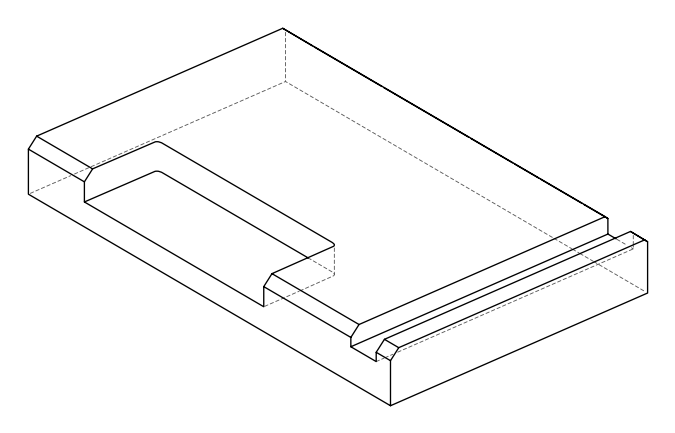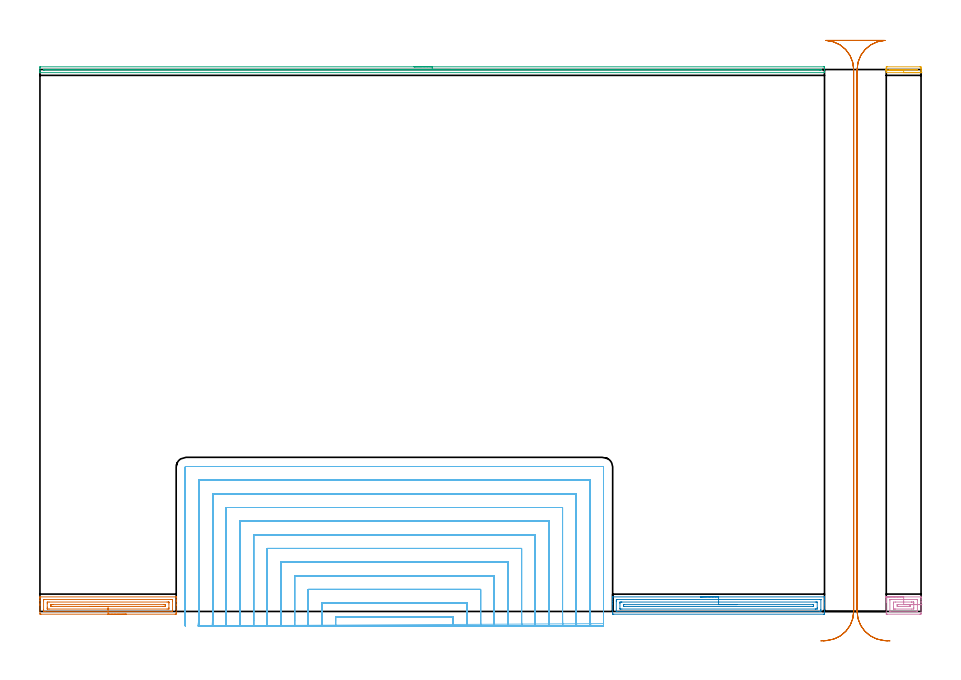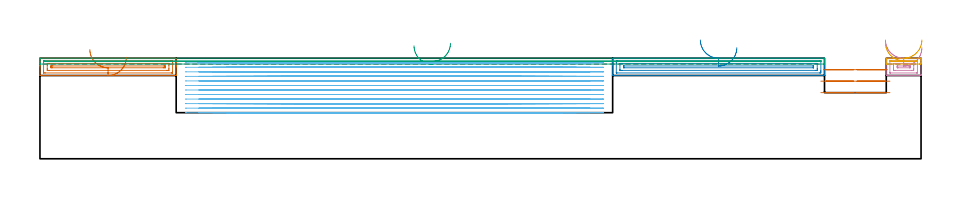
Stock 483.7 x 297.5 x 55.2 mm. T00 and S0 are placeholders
(PLAN: 7 operations, 2 tool changes, 167.8 min)
(1 AREA_MILL | FG_CHAMFER_SURFACE | UGT0205_001 | 2.59 min | 3632 mm3)
(2 AREA_MILL_1 | FG_CHAMFER_SURFACE_1 | UGT0205_001 | 3.92 min | 5759 mm3)
(3 AREA_MILL_2 | FG_CHAMFER_SURFACE_2 | UGT0205_001 | 7.03 min | 2219 mm3)
(4 AREA_MILL_3 | FG_CHAMFER_SURFACE_3 | UGT0205_001 | 0.81 min | 1119 mm3)
(5 AREA_MILL_4 | FG_CHAMFER_SURFACE_4 | UGT0205_001 | 0.45 min | 110 mm3)
(6 MILL_SLOT | SLOT_PARTIAL_RECTANGULAR | NXT0201_013 | Follow Part, ap 2.5, ae 75% | 148.63 min | 605219 mm3)
(7 MILL_RECTANGULAR_SLOT | SLOT_RECTANGULAR | UGT0201_004 | Follow Part, ap 8, ae 75% | 4.42 min | 190143 mm3)
(TOOL UGT0205_001 | Chamfer Mill 20 x 3 x 45 deg. | D20 FL50 Z2)
(TOOL NXT0201_013 | ENDMILL 10mm | D10 FL30 Z4)
(TOOL UGT0201_004 | End Mill 32 mm | D32 FL53 Z6)
(OP 1 AREA_MILL)
G17 G21 G94 G90
T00 M6
G54
G17 G0 G90 X47.4 Y-1.5 S1061 M3
G43 Z65.2 H0
Z55.7
G94 G1 X47.362 Z54.828 F250.
X47.248 Z53.964
X47.059 Z53.112
X46.797 Z52.28
X46.463 Z51.474
X46.06 Z50.7
X45.591 Z49.964
X45.06 Z49.272
X44.471 Z48.629
X43.828 Z48.04
X43.136 Z47.509
X42.4 Z47.04
X41.626 Z46.637
X40.82 Z46.303
X39.988 Z46.041
X39.136 Z45.852
X38.272 Z45.738
X37.4 Z45.7
X0.544
X0.172 Y-1.496 Z45.702
X0.01 Y-1.491 Z45.705
X0. Y-1.129 Z46.068
Y3.25 Z50.444
Y3.928 Z51.126
Y4.126 Z51.323
Y5.877 Z53.073
Y6.273 Z53.471
Y7.233 Z54.432
Y7.629 Z54.827
Y7.833 Z55.031
X0.002 Y7.918 Z55.111
X0.01 Y7.997 Z55.189
X0.1 Y8. Z55.2
X74.7
X74.79 Y7.997 Z55.189
X74.798 Y7.918 Z55.111
X74.8 Y7.832 Z55.03
Y6.273 Z53.472
Y5.877 Z53.073
Y5.679 Z52.876
Y3.928 Z51.126
Y3.253 Z50.447
Y-0.79 Z46.407
X74.796 Y-1.129 Z46.068
X74.79 Y-1.491 Z45.705
X74.628 Y-1.496 Z45.702
X74.256 Y-1.5 Z45.7
X37.4
Y-0.086 Z47.114
X3.039
X2.32 Y-0.084 Z47.116
X2.148 Y-0.082 Z47.118
X2.022 Y-0.079 Z47.121
X2.01 Y-0.039 Z47.161
X2.004 Y0.059 Z47.259
X2.001 Y0.623 Z47.823
X2. Y0.939 Z48.139
X2.001 Y5.877 Z53.077
X2.002 Y6.191 Z53.391
X2.01 Y6.509 Z53.709
X2.016 Y6.579 Z53.779
X2.052 Y6.581 Z53.781
X2.141 Y6.584 Z53.784
X2.32 Y6.585 Z53.785
X2.49 Y6.586 Z53.786
X71.761
X72.479 Y6.584 Z53.784
X72.652 Y6.582 Z53.782
X72.778 Y6.579 Z53.779
X72.79 Y6.539 Z53.739
X72.796 Y6.441 Z53.641
X72.799 Y5.877 Z53.077
X72.8 Y5.561 Z52.761
X72.799 Y0.623 Z47.823
X72.798 Y0.309 Z47.509
X72.79 Y-0.009 Z47.191
X72.784 Y-0.079 Z47.121
X72.748 Y-0.081 Z47.119
X72.659 Y-0.084 Z47.116
X72.479 Y-0.085 Z47.115
X72.31 Y-0.086 Z47.114
X37.4
Y1.328 Z48.528
X4.985 Y1.329 Z48.529
X4.267 Y1.33 Z48.53
X4.097 Y1.333 Z48.533
X4.042 Y1.335 Z48.535
X4.01 Y1.344 Z48.544
X4.006 Y1.403 Z48.603
X4.002 Y1.499 Z48.699
X4. Y1.594 Z48.794
Y2.374 Z49.574
Y4.221 Z51.421
X4.004 Y5.001 Z52.201
X4.007 Y5.09 Z52.29
X4.019 Y5.164 Z52.364
X4.985 Y5.171 Z52.371
X69.815
X70.533 Y5.17 Z52.37
X70.703 Y5.167 Z52.367
X70.758 Y5.165 Z52.365
X70.79 Y5.156 Z52.356
X70.794 Y5.097 Z52.297
X70.798 Y5.001 Z52.201
X70.8 Y4.906 Z52.106
Y4.126 Z51.326
Y2.279 Z49.479
X70.796 Y1.499 Z48.699
X70.793 Y1.41 Z48.61
X70.78 Y1.336 Z48.536
X69.815 Y1.329 Z48.529
X37.4 Y1.328 Z48.528
Y2.743 Z49.943
X6.761
X6.386 Y2.744 Z49.944
X6.085 Y2.748 Z49.948
X6.023 Y2.749 Z49.949
X6.01 Y2.861 Z50.061
X6.001 Y3.123 Z50.323
Y3.25 Z50.45
X6.006 Y3.625 Z50.825
X6.01 Y3.718 Z50.918
X6.021 Y3.751 Z50.951
X6.075 Y3.753 Z50.953
X6.248 Y3.756 Z50.956
X6.761 Y3.757 Z50.957
X7.135
X68.039
X68.414 Y3.756 Z50.956
X68.715 Y3.752 Z50.952
X68.777 Y3.751 Z50.951
X68.79 Y3.639 Z50.839
X68.799 Y3.377 Z50.577
Y3.25 Z50.45
X68.794 Y2.875 Z50.075
X68.79 Y2.782 Z49.982
X68.779 Y2.749 Z49.949
X68.724 Y2.747 Z49.947
X68.552 Y2.744 Z49.944
X68.039 Y2.743 Z49.943
X67.665
X37.4
X36.528 Z49.981
X35.663 Z50.095
X34.812 Z50.283
X33.98 Z50.546
X33.174 Z50.88
X32.4 Z51.282
X31.664 Z51.751
X30.972 Z52.282
X30.329 Z52.872
X29.74 Z53.515
X29.208 Z54.207
X28.74 Z54.943
X28.337 Z55.716
X28.003 Z56.522
X27.741 Z57.354
X27.552 Z58.206
X27.438 Z59.071
X27.4 Z59.943
G0 Z65.2
M5
M2
(OP 2 AREA_MILL_1)
G17 G21 G94 G90
T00 M6
G54
G17 G0 G90 X362.55 Y8. S1061 M3
G43 Z65.2 H0
G94 G1 X362.588 Z64.328 F250.
X362.702 Z63.463
X362.891 Z62.612
X363.153 Z61.78
X363.487 Z60.974
X363.89 Z60.2
X364.359 Z59.464
X364.89 Z58.772
X365.479 Z58.129
X366.122 Z57.54
X366.814 Z57.008
X367.55 Z56.54
X368.324 Z56.137
X369.13 Z55.803
X369.962 Z55.541
X370.814 Z55.352
X371.678 Z55.238
X372.55 Z55.2
X430.544
X430.69 Y7.998 Z55.188
X430.697 Y7.873 Z55.065
X430.7 Y7.74 Z54.939
Y7.366 Z54.565
Y6.753 Z53.948
Y4.695 Z51.892
Y4.126 Z51.32
Y3.535 Z50.73
Y-1.129 Z46.069
X430.696 Y-1.417 Z45.78
X430.69 Y-1.492 Z45.705
X430.613 Y-1.499 Z45.699
X430.098 Y-1.5 Z45.7
X315.002
X314.628 Y-1.496 Z45.702
X314.41 Y-1.492 Z45.705
X314.4 Y-1.129 Z46.069
Y4.126 Z51.32
Y5.571 Z52.768
Y6.753 Z53.948
Y7.741 Z54.94
X314.403 Y7.873 Z55.065
X314.41 Y7.998 Z55.188
X314.556 Y8. Z55.2
X372.55
Y6.586 Z53.786
X428.313 Y6.585 Z53.785
X428.485
X428.656 Y6.58 Z53.78
X428.69 Y6.578 Z53.778
X428.695 Y6.555 Z53.755
X428.698 Y6.528 Z53.728
X428.7 Y6.374 Z53.574
Y1.119 Z48.319
X428.697 Y0.623 Z47.823
X428.691 Y0.253 Z47.453
X428.665 Y-0.079 Z47.121
X428.313 Y-0.084 Z47.116
X428.142 Y-0.085 Z47.115
X316.787 Y-0.086 Z47.114
X316.615 Y-0.085 Z47.115
X316.444 Y-0.08 Z47.12
X316.41 Y-0.078 Z47.122
X316.405 Y-0.055 Z47.145
X316.402 Y-0.028 Z47.172
X316.4 Y0.126 Z47.326
Y5.381 Z52.581
X316.403 Y5.877 Z53.077
X316.409 Y6.247 Z53.447
X316.435 Y6.579 Z53.779
X316.787 Y6.584 Z53.784
X316.958 Y6.585 Z53.785
X372.55 Y6.586 Z53.786
Y5.172 Z52.372
X425.637 Y5.171 Z52.371
X426.357 Y5.17 Z52.37
X426.529 Y5.168 Z52.368
X426.69 Y5.162 Z52.362
X426.696 Y5.001 Z52.201
X426.699 Y4.834 Z52.034
X426.7 Y2.207 Z49.407
X426.695 Y1.499 Z48.699
X426.693 Y1.338 Z48.538
X426.529 Y1.335 Z48.535
X425.81 Y1.329 Z48.529
X425.637
X319.463 Y1.328 Z48.528
X318.743 Y1.329 Z48.529
X318.571 Y1.332 Z48.532
X318.41 Y1.338 Z48.538
X318.404 Y1.499 Z48.699
X318.401 Y1.666 Z48.866
X318.4 Y4.293 Z51.493
X318.405 Y5.001 Z52.201
X318.407 Y5.162 Z52.362
X318.571 Y5.165 Z52.365
X319.29 Y5.171 Z52.371
X319.463
X372.55 Y5.172 Z52.372
Y3.757 Z50.957
X424.228
X424.572 Y3.754 Z50.954
X424.634 Y3.752 Z50.952
X424.69 Y3.748 Z50.948
X424.7 Y3.25 Z50.45
X424.699 Y2.834 Z50.034
X424.698 Y2.782 Z49.982
X424.694 Y2.757 Z49.957
X424.691 Y2.75 Z49.95
X424.678 Y2.748 Z49.948
X424.542 Y2.744 Z49.944
X424.369 Y2.743 Z49.943
X320.872
X320.528 Y2.746 Z49.946
X320.466 Y2.748 Z49.948
X320.41 Y2.752 Z49.952
X320.4 Y3.25 Z50.45
X320.401 Y3.666 Z50.866
X320.402 Y3.718 Z50.918
X320.406 Y3.743 Z50.943
X320.409 Y3.75 Z50.95
X320.422 Y3.752 Z50.952
X320.558 Y3.756 Z50.956
X320.731 Y3.757 Z50.957
X372.55
X373.422 Z50.995
X374.287 Z51.109
X375.138 Z51.298
X375.97 Z51.56
X376.776 Z51.894
X377.55 Z52.297
X378.286 Z52.766
X378.978 Z53.297
X379.621 Z53.886
X380.21 Z54.529
X380.742 Z55.222
X381.21 Z55.957
X381.613 Z56.731
X381.947 Z57.537
X382.209 Z58.369
X382.398 Z59.221
X382.512 Z60.086
X382.55 Z60.957
G0 Z65.2
M5
M2
(OP 3 AREA_MILL_2)
G17 G21 G94 G90
T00 M6
G54
G17 G0 G90 X205.35 Y299. S1061 M3
G43 Z65.2 H0
Z62.
G94 G1 X205.388 Z61.128 F250.
X205.502 Z60.264
X205.691 Z59.412
X205.953 Z58.58
X206.287 Z57.774
X206.69 Z57.
X207.158 Z56.264
X207.69 Z55.572
X208.279 Z54.929
X208.922 Z54.34
X209.614 Z53.809
X210.35 Z53.34
X211.124 Z52.937
X211.93 Z52.603
X212.762 Z52.341
X213.614 Z52.152
X214.478 Z52.038
X215.35 Z52.
X430.089
X430.385 Y298.999 Z52.001
X430.683 Y298.993 Z52.004
X430.696 Y298.992 Z52.006
X430.7 Y298.705 Z52.291
Y296.965 Z54.03
Y296.018 Z54.982
X430.697 Y295.907 Z55.085
X430.69 Y295.803 Z55.188
X430.535 Y295.8 Z55.2
X0.165
X0.01 Y295.803 Z55.188
X0.003 Y295.907 Z55.085
X0. Y296.018 Z54.981
Y296.322 Z54.678
Y296.965 Z54.03
Y298.157 Z52.84
X0.002 Y298.705 Z52.291
X0.004 Y298.992 Z52.006
X0.017 Y298.993 Z52.004
X0.316 Y299. Z52.
X215.35
Y297.586 Z53.414
X428.303 Y297.585 Z53.415
X428.561 Y297.583 Z53.417
X428.654 Y297.579 Z53.421
X428.69 Y297.576 Z53.424
X428.692 Y297.556 Z53.444
X428.697 Y297.451 Z53.549
X428.69 Y297.301 Z53.699
X428.675 Y297.221 Z53.779
X428.303 Y297.217 Z53.783
X428.046 Y297.215 Z53.785
X2.397
X2.139 Y297.217 Z53.783
X2.046 Y297.221 Z53.779
X2.01 Y297.224 Z53.776
X2.008 Y297.244 Z53.756
X2.004 Y297.348 Z53.652
X2.015 Y297.579 Z53.421
X2.25 Y297.583 Z53.417
X2.397 Y297.585 Z53.415
X2.653 Y297.586 Z53.414
X3.034
X215.35
X216.222 Z53.452
X217.086 Z53.566
X217.938 Z53.755
X218.77 Z54.017
X219.576 Z54.351
X220.35 Z54.754
X221.086 Z55.223
X221.778 Z55.754
X222.421 Z56.343
X223.01 Z56.986
X223.542 Z57.679
X224.01 Z58.414
X224.413 Z59.188
X224.747 Z59.994
X225.009 Z60.826
X225.198 Z61.678
X225.312 Z62.543
X225.35 Z63.414
G0 Z65.2
M5
M2
(OP 4 AREA_MILL_3)
G17 G21 G94 G90
T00 M6
G54
G17 G0 G90 X464.15 Y8. S1061 M3
G43 Z65.2 H0
G94 G1 X464.188 Z64.328 F250.
X464.302 Z63.463
X464.491 Z62.612
X464.753 Z61.78
X465.087 Z60.974
X465.49 Z60.2
X465.958 Z59.464
X466.49 Z58.772
X467.079 Z58.129
X467.722 Z57.54
X468.414 Z57.008
X469.15 Z56.54
X469.924 Z56.137
X470.73 Z55.803
X471.562 Z55.541
X472.414 Z55.352
X473.278 Z55.238
X474.15 Z55.2
X483.53
X483.69 Y7.998 Z55.188
X483.697 Y7.861 Z55.053
X483.7 Y7.716 Z54.916
Y7.421 Z54.621
Y6.753 Z53.948
Y5.543 Z52.74
Y5.001 Z52.196
Y-0.858 Z46.339
X483.696 Y-1.129 Z46.069
X483.69 Y-1.493 Z45.705
X483.458 Y-1.497 Z45.702
X483.083 Y-1.5 Z45.7
X465.217
X464.697 Y-1.495 Z45.703
X464.61 Y-1.492 Z45.706
X464.6 Y-1.399 Z45.798
Y5.001 Z52.196
Y5.543 Z52.74
Y5.877 Z53.073
Y6.419 Z53.615
Y6.753 Z53.948
Y7.421 Z54.621
Y7.717 Z54.916
X464.603 Y7.861 Z55.053
X464.61 Y7.998 Z55.188
X464.771 Y8. Z55.2
X474.15
Y6.586 Z53.786
X481.296 Y6.585 Z53.785
X481.468 Y6.584 Z53.784
X481.647 Y6.58 Z53.78
X481.685 Y6.579 Z53.779
X481.691 Y6.556 Z53.756
X481.695 Y6.525 Z53.725
X481.699 Y6.358 Z53.558
X481.7 Y0.227 Z47.427
X481.698 Y0.095 Z47.295
X481.694 Y-0.01 Z47.19
X481.69 Y-0.075 Z47.125
X481.656 Y-0.079 Z47.121
X481.296 Y-0.084 Z47.116
X481.125 Y-0.085 Z47.115
X467.004
X466.832 Y-0.084 Z47.116
X466.653 Y-0.08 Z47.12
X466.615 Y-0.079 Z47.121
X466.609 Y-0.056 Z47.144
X466.605 Y-0.025 Z47.175
X466.601 Y0.142 Z47.342
X466.6 Y6.273 Z53.473
X466.602 Y6.405 Z53.605
X466.606 Y6.51 Z53.71
X466.61 Y6.575 Z53.775
X466.644 Y6.579 Z53.779
X467.004 Y6.584 Z53.784
X467.175 Y6.585 Z53.785
X474.15 Y6.586 Z53.786
Y5.172 Z52.372
X478.443
X478.616 Y5.171 Z52.371
X479.338 Y5.17 Z52.37
X479.51 Y5.168 Z52.368
X479.674 Y5.165 Z52.365
X479.69 Y5.001 Z52.201
X479.696 Y4.818 Z52.018
X479.7 Y4.126 Z51.326
Y3.939 Z51.139
X479.699 Y2.189 Z49.389
X479.69 Y1.498 Z48.698
X479.676 Y1.335 Z48.535
X478.616 Y1.329 Z48.529
X469.684
X468.962 Y1.33 Z48.53
X468.79 Y1.332 Z48.532
X468.626 Y1.335 Z48.535
X468.61 Y1.498 Z48.698
X468.604 Y1.682 Z48.882
X468.6 Y2.374 Z49.574
Y2.561 Z49.761
X468.601 Y4.311 Z51.511
X468.61 Y5.001 Z52.201
X468.624 Y5.164 Z52.364
X469.684 Y5.171 Z52.371
X474.15 Y5.172 Z52.372
Y3.757 Z50.957
X476.83
X477.206
X477.56 Y3.756 Z50.956
X477.62 Y3.754 Z50.954
X477.676 Y3.751 Z50.951
X477.69 Y3.672 Z50.872
X477.7 Y3.273 Z50.473
Y3.25 Z50.45
X477.697 Y2.824 Z50.024
X477.694 Y2.771 Z49.971
X477.69 Y2.75 Z49.95
X477.657 Y2.748 Z49.948
X477.52 Y2.744 Z49.944
X477.347 Y2.743 Z49.943
X471.094
X470.74 Y2.744 Z49.944
X470.68 Y2.746 Z49.946
X470.624 Y2.749 Z49.949
X470.61 Y2.827 Z50.027
X470.6 Y3.227 Z50.427
Y3.25 Z50.45
X470.603 Y3.676 Z50.876
X470.606 Y3.729 Z50.929
X470.61 Y3.75 Z50.95
X470.643 Y3.752 Z50.952
X470.78 Y3.756 Z50.956
X470.953 Y3.757 Z50.957
X474.15
X475.022 Z50.995
X475.886 Z51.109
X476.738 Z51.298
X477.57 Z51.56
X478.376 Z51.894
X479.15 Z52.297
X479.886 Z52.766
X480.578 Z53.297
X481.221 Z53.886
X481.81 Z54.529
X482.342 Z55.222
X482.81 Z55.957
X483.213 Z56.731
X483.547 Z57.537
X483.809 Z58.369
X483.998 Z59.221
X484.112 Z60.086
X484.15 Z60.957
G0 Z65.2
M5
M2
(OP 5 AREA_MILL_4)
G17 G21 G94 G90
T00 M6
G54
G17 G0 G90 X484.15 Y295.8 S1061 M3
G43 Z65.2 H0
G94 G1 X484.112 Z64.328 F250.
X483.998 Z63.463
X483.809 Z62.612
X483.547 Z61.78
X483.213 Z60.974
X482.81 Z60.2
X482.342 Z59.464
X481.81 Z58.772
X481.221 Z58.129
X480.578 Z57.539
X479.886 Z57.008
X479.15 Z56.54
X478.376 Z56.137
X477.57 Z55.803
X476.738 Z55.541
X475.886 Z55.352
X475.022 Z55.238
X474.15 Z55.2
X464.77
X464.61 Y295.803 Z55.188
X464.602 Y295.911 Z55.081
X464.6 Y296.025 Z54.974
Y296.301 Z54.699
Y296.965 Z54.03
Y298.167 Z52.829
X464.604 Y298.705 Z52.289
X464.61 Y298.992 Z52.002
X464.917 Y298.998 Z52.
X465.217 Y299.
X483.083
X483.383 Y298.998
X483.69 Y298.992 Z52.002
X483.7 Y298.705 Z52.289
Y298.167 Z52.829
Y297.835 Z53.161
Y297.297 Z53.699
Y296.965 Z54.03
Y296.301 Z54.699
Y296.025 Z54.975
X483.698 Y295.911 Z55.081
X483.69 Y295.803 Z55.188
X483.529 Y295.8 Z55.2
X474.15
Y297.214 Z53.786
X467.004 Y297.215 Z53.785
X466.745 Y297.217 Z53.783
X466.649 Y297.22 Z53.78
X466.61 Y297.223 Z53.777
X466.608 Y297.245 Z53.755
X466.606 Y297.353 Z53.647
X466.62 Y297.579 Z53.421
X466.854 Y297.583 Z53.417
X467.004 Y297.585 Z53.415
X467.26 Y297.586 Z53.414
X467.641
X481.296 Y297.585 Z53.415
X481.555 Y297.583 Z53.417
X481.651 Y297.58 Z53.42
X481.69 Y297.577 Z53.423
X481.692 Y297.555 Z53.445
X481.698 Y297.443 Z53.557
X481.697 Y297.296 Z53.704
X481.694 Y297.245 Z53.755
X481.691 Y297.228 Z53.772
X481.675 Y297.221 Z53.779
X481.296 Y297.217 Z53.783
X481.04 Y297.215 Z53.785
X474.15 Y297.214 Z53.786
X473.278 Z53.824
X472.414 Z53.938
X471.562 Z54.126
X470.73 Z54.389
X469.924 Z54.723
X469.15 Z55.125
X468.414 Z55.594
X467.722 Z56.125
X467.079 Z56.715
X466.49 Z57.358
X465.958 Z58.05
X465.49 Z58.786
X465.087 Z59.56
X464.753 Z60.366
X464.491 Z61.198
X464.302 Z62.049
X464.188 Z62.914
X464.15 Z63.786
G0 Z65.2
M5
M2
(OP 6 MILL_SLOT)
G17 G21 G94 G90
T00 M6
G54
G17 G0 G90 X226.959 Y-8. S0 M3
G43 Z65.2 H0
Z52.708
G94 G1 X226.911 Y-5. F250.
G2 X226.9 Y-3.663 R82.5 F500.
G1 Y-2.9
X162.3
Y-3.666
G2 X162.289 Y-5. R82.5
G1 X162.241 Y-8. F250.
X234.465
X234.412 Y-5.
G2 X234.4 Y-3.663 R75. F500.
G1 Y4.6
X154.8
Y-3.666
G2 X154.788 Y-5. R75.
G1 X154.735 Y-8. F250.
X241.973 Y-7.999
X241.913 Y-5.
G2 X241.9 Y-3.663 R67.5 F500.
G1 Y12.1
X147.3
Y-3.666
G2 X147.287 Y-5. R67.5
G1 X147.228 Y-7.999 F250.
X249.482
X249.415 Y-5.
G2 X249.4 Y-3.663 R60. F500.
G1 Y19.6
X139.8
Y-3.666
G2 X139.785 Y-5. R60.
G1 X139.718 Y-7.999 F250.
X256.993
X256.917 Y-5.
G2 X256.9 Y-3.663 R52.5 F500.
G1 Y27.1
X132.3
Y-3.666
G2 X132.283 Y-5. R52.5
G1 X132.207 Y-7.999 F250.
X264.509
X264.42 Y-5.
G2 X264.4 Y-3.663 R45. F500.
G1 Y34.6
X124.8
Y-3.666
G2 X124.78 Y-5. R45.
G1 X124.691 Y-7.999 F250.
X272.031 Y-7.998
X271.924 Y-5.
G2 X271.9 Y-3.663 R37.5 F500.
G1 Y42.1
X117.3
Y-3.666
G2 X117.276 Y-5. R37.5
G1 X117.17 Y-7.998 F250.
X279.563 Y-7.997
X279.43 Y-5.
G2 X279.4 Y-3.663 R30. F500.
G1 Y49.6
X109.8
Y-3.666
G2 X109.77 Y-5. R30.
G1 X109.637 Y-7.997 F250.
X287.118 Y-7.995
X286.94 Y-5.
G2 X286.9 Y-3.663 R22.5 F500.
G1 Y57.1
X102.3
Y-3.666
G2 X102.26 Y-5. R22.5
G1 X102.083 Y-7.995 F250.
X294.727 Y-7.988
X294.46 Y-5.
G2 X294.4 Y-3.663 R15. F500.
G1 Y64.6
X94.8
Y-3.666
G2 X94.741 Y-5. R15.
G1 X94.474 Y-7.988 F250.
X302.555 Y-7.952
X302.02 Y-5.
G2 X301.9 Y-3.663 R7.5 F500.
G1 Y72.1
X87.3
Y-3.666
G2 X87.18 Y-5. R7.5
G1 X86.647 Y-7.952 F250.
X309.4 Y-6.663
Y-3.663
Y79.2 F500.
G3 X309. Y79.6 R0.4
G1 X80.2
G3 X79.8 Y79.2 R0.4
G1 Y-3.666
Y-6.666 F250.
G0 X226.903 Y-8. Z50.217
G1 X226.9 Y-5.
Y-4.924 F500.
Y-2.9
X162.3
Y-4.923
Y-5.
X162.297 Y-8. F250.
X234.403
X234.4 Y-5.
Y-4.924 F500.
Y4.6
X154.8
Y-4.923
Y-5.
X154.797 Y-8. F250.
X241.903
X241.9 Y-5.
Y-4.924 F500.
Y12.1
X147.3
Y-4.923
Y-5.
X147.297 Y-8. F250.
X249.404
X249.4 Y-5.
Y-4.924 F500.
Y19.6
X139.8
Y-4.923
Y-5.
X139.796 Y-8. F250.
X256.904
X256.9 Y-5.
Y-4.924 F500.
Y27.1
X132.3
Y-4.923
Y-5.
X132.296 Y-8. F250.
X264.405
X264.4 Y-5.
Y-4.924 F500.
Y34.6
X124.8
Y-4.923
Y-5.
X124.795 Y-8. F250.
X271.906
X271.9 Y-5.
Y-4.924 F500.
Y42.1
X117.3
Y-4.923
Y-5.
X117.294 Y-8. F250.
X279.408
X279.4 Y-5.
Y-4.924 F500.
Y49.6
X109.8
Y-4.923
Y-5.
X109.792 Y-8. F250.
X286.91
X286.9 Y-5.
Y-4.924 F500.
Y57.1
X102.3
Y-4.923
Y-5.
X102.29 Y-8. F250.
X294.415
X294.4 Y-5.
Y-4.924 F500.
Y64.6
X94.8
Y-4.923
Y-5.
X94.784 Y-8. F250.
X301.931
X301.9 Y-5.
Y-4.924 F500.
Y72.1
X87.3
Y-4.923
Y-5.
X87.269 Y-8. F250.
X309.4 Y-7.924
Y-4.924
Y79.2 F500.
G3 X309. Y79.6 R0.4
G1 X80.2
G3 X79.8 Y79.2 R0.4
G1 Y-4.923
Y-7.923 F250.
G0 X226.9 Y-8. Z47.725
G1 Y-5.
Y-2.9 F500.
X162.3
Y-5.
Y-8. F250.
X234.4
Y-5.
Y4.6 F500.
X154.8
Y-5.
Y-8. F250.
X241.9
Y-5.
Y12.1 F500.
X147.3
Y-5.
Y-8. F250.
X249.4
Y-5.
Y19.6 F500.
X139.8
Y-5.
Y-8. F250.
X256.9
Y-5.
Y27.1 F500.
X132.3
Y-5.
Y-8. F250.
X264.4
Y-5.
Y34.6 F500.
X124.8
Y-5.
Y-8. F250.
X271.9
Y-5.
Y42.1 F500.
X117.3
Y-5.
Y-8. F250.
X279.4
Y-5.
Y49.6 F500.
X109.8
Y-5.
Y-8. F250.
X286.9
Y-5.
Y57.1 F500.
X102.3
Y-5.
Y-8. F250.
X294.4
Y-5.
Y64.6 F500.
X94.8
Y-5.
Y-8. F250.
X301.9
Y-5.
Y72.1 F500.
X87.3
Y-5.
Y-8. F250.
X309.4
Y-5.
Y79.2 F500.
G3 X309. Y79.6 R0.4
G1 X80.2
G3 X79.8 Y79.2 R0.4
G1 Y-5.
Y-8. F250.
G0 X226.9 Z45.233
G1 Y-5.
Y-2.9 F500.
X162.3
Y-5.
Y-8. F250.
X234.4
Y-5.
Y4.6 F500.
X154.8
Y-5.
Y-8. F250.
X241.9
Y-5.
Y12.1 F500.
X147.3
Y-5.
Y-8. F250.
X249.4
Y-5.
Y19.6 F500.
X139.8
Y-5.
Y-8. F250.
X256.9
Y-5.
Y27.1 F500.
X132.3
Y-5.
Y-8. F250.
X264.4
Y-5.
Y34.6 F500.
X124.8
Y-5.
Y-8. F250.
X271.9
Y-5.
Y42.1 F500.
X117.3
Y-5.
Y-8. F250.
X279.4
Y-5.
Y49.6 F500.
X109.8
Y-5.
Y-8. F250.
X286.9
Y-5.
Y57.1 F500.
X102.3
Y-5.
Y-8. F250.
X294.4
Y-5.
Y64.6 F500.
X94.8
Y-5.
Y-8. F250.
X301.9
Y-5.
Y72.1 F500.
X87.3
Y-5.
Y-8. F250.
X309.4
Y-5.
Y79.2 F500.
G3 X309. Y79.6 R0.4
G1 X80.2
G3 X79.8 Y79.2 R0.4
G1 Y-5.
Y-8. F250.
G0 X226.9 Z42.742
G1 Y-5.
Y-2.9 F500.
X162.3
Y-5.
Y-8. F250.
X234.4
Y-5.
Y4.6 F500.
X154.8
Y-5.
Y-8. F250.
X241.9
Y-5.
Y12.1 F500.
X147.3
Y-5.
Y-8. F250.
X249.4
Y-5.
Y19.6 F500.
X139.8
Y-5.
Y-8. F250.
X256.9
Y-5.
Y27.1 F500.
X132.3
Y-5.
Y-8. F250.
X264.4
Y-5.
Y34.6 F500.
X124.8
Y-5.
Y-8. F250.
X271.9
Y-5.
Y42.1 F500.
X117.3
Y-5.
Y-8. F250.
X279.4
Y-5.
Y49.6 F500.
X109.8
Y-5.
Y-8. F250.
X286.9
Y-5.
Y57.1 F500.
X102.3
Y-5.
Y-8. F250.
X294.4
Y-5.
Y64.6 F500.
X94.8
Y-5.
Y-8. F250.
X301.9
Y-5.
Y72.1 F500.
X87.3
Y-5.
Y-8. F250.
X309.4
Y-5.
Y79.2 F500.
G3 X309. Y79.6 R0.4
G1 X80.2
G3 X79.8 Y79.2 R0.4
G1 Y-5.
Y-8. F250.
G0 X226.9 Z40.25
G1 Y-5.
Y-2.9 F500.
X162.3
Y-5.
Y-8. F250.
X234.4
Y-5.
Y4.6 F500.
X154.8
Y-5.
Y-8. F250.
X241.9
Y-5.
Y12.1 F500.
X147.3
Y-5.
Y-8. F250.
X249.4
Y-5.
Y19.6 F500.
X139.8
Y-5.
Y-8. F250.
X256.9
Y-5.
Y27.1 F500.
X132.3
Y-5.
Y-8. F250.
X264.4
Y-5.
Y34.6 F500.
X124.8
Y-5.
Y-8. F250.
X271.9
Y-5.
Y42.1 F500.
X117.3
Y-5.
Y-8. F250.
X279.4
Y-5.
Y49.6 F500.
X109.8
Y-5.
Y-8. F250.
X286.9
Y-5.
Y57.1 F500.
X102.3
Y-5.
Y-8. F250.
X294.4
Y-5.
Y64.6 F500.
X94.8
Y-5.
Y-8. F250.
X301.9
Y-5.
Y72.1 F500.
X87.3
Y-5.
Y-8. F250.
X309.4
Y-5.
Y79.2 F500.
G3 X309. Y79.6 R0.4
G1 X80.2
G3 X79.8 Y79.2 R0.4
G1 Y-5.
Y-8. F250.
G0 X226.9 Z37.758
G1 Y-5.
Y-2.9 F500.
X162.3
Y-5.
Y-8. F250.
X234.4
Y-5.
Y4.6 F500.
X154.8
Y-5.
Y-8. F250.
X241.9
Y-5.
Y12.1 F500.
X147.3
Y-5.
Y-8. F250.
X249.4
Y-5.
Y19.6 F500.
X139.8
Y-5.
Y-8. F250.
X256.9
Y-5.
Y27.1 F500.
X132.3
Y-5.
Y-8. F250.
X264.4
Y-5.
Y34.6 F500.
X124.8
Y-5.
Y-8. F250.
X271.9
Y-5.
Y42.1 F500.
X117.3
Y-5.
Y-8. F250.
X279.4
Y-5.
Y49.6 F500.
X109.8
Y-5.
Y-8. F250.
X286.9
Y-5.
Y57.1 F500.
X102.3
Y-5.
Y-8. F250.
X294.4
Y-5.
Y64.6 F500.
X94.8
Y-5.
Y-8. F250.
X301.9
Y-5.
Y72.1 F500.
X87.3
Y-5.
Y-8. F250.
X309.4
Y-5.
Y79.2 F500.
G3 X309. Y79.6 R0.4
G1 X80.2
G3 X79.8 Y79.2 R0.4
G1 Y-5.
Y-8. F250.
G0 X226.9 Z35.267
G1 Y-5.
Y-2.9 F500.
X162.3
Y-5.
Y-8. F250.
X234.4
Y-5.
Y4.6 F500.
X154.8
Y-5.
Y-8. F250.
X241.9
Y-5.
Y12.1 F500.
X147.3
Y-5.
Y-8. F250.
X249.4
Y-5.
Y19.6 F500.
X139.8
Y-5.
Y-8. F250.
X256.9
Y-5.
Y27.1 F500.
X132.3
Y-5.
Y-8. F250.
X264.4
Y-5.
Y34.6 F500.
X124.8
Y-5.
Y-8. F250.
X271.9
Y-5.
Y42.1 F500.
X117.3
Y-5.
Y-8. F250.
X279.4
Y-5.
Y49.6 F500.
X109.8
Y-5.
Y-8. F250.
X286.9
Y-5.
Y57.1 F500.
X102.3
Y-5.
Y-8. F250.
X294.4
Y-5.
Y64.6 F500.
X94.8
Y-5.
Y-8. F250.
X301.9
Y-5.
Y72.1 F500.
X87.3
Y-5.
Y-8. F250.
X309.4
Y-5.
Y79.2 F500.
G3 X309. Y79.6 R0.4
G1 X80.2
G3 X79.8 Y79.2 R0.4
G1 Y-5.
Y-8. F250.
G0 X226.9 Z32.775
G1 Y-5.
Y-2.9 F500.
X162.3
Y-5.
Y-8. F250.
X234.4
Y-5.
Y4.6 F500.
X154.8
Y-5.
Y-8. F250.
X241.9
Y-5.
Y12.1 F500.
X147.3
Y-5.
Y-8. F250.
X249.4
Y-5.
Y19.6 F500.
X139.8
Y-5.
Y-8. F250.
X256.9
Y-5.
Y27.1 F500.
X132.3
Y-5.
Y-8. F250.
X264.4
Y-5.
Y34.6 F500.
X124.8
Y-5.
Y-8. F250.
X271.9
Y-5.
Y42.1 F500.
X117.3
Y-5.
Y-8. F250.
X279.4
Y-5.
Y49.6 F500.
X109.8
Y-5.
Y-8. F250.
X286.9
Y-5.
Y57.1 F500.
X102.3
Y-5.
Y-8. F250.
X294.4
Y-5.
Y64.6 F500.
X94.8
Y-5.
Y-8. F250.
X301.9
Y-5.
Y72.1 F500.
X87.3
Y-5.
Y-8. F250.
X309.4
Y-5.
Y79.2 F500.
G3 X309. Y79.6 R0.4
G1 X80.2
G3 X79.8 Y79.2 R0.4
G1 Y-5.
Y-8. F250.
G0 X226.9 Z30.283
G1 Y-5.
Y-2.9 F500.
X162.3
Y-5.
Y-8. F250.
X234.4
Y-5.
Y4.6 F500.
X154.8
Y-5.
Y-8. F250.
X241.9
Y-5.
Y12.1 F500.
X147.3
Y-5.
Y-8. F250.
X249.4
Y-5.
Y19.6 F500.
X139.8
Y-5.
Y-8. F250.
X256.9
Y-5.
Y27.1 F500.
X132.3
Y-5.
Y-8. F250.
X264.4
Y-5.
Y34.6 F500.
X124.8
Y-5.
Y-8. F250.
X271.9
Y-5.
Y42.1 F500.
X117.3
Y-5.
Y-8. F250.
X279.4
Y-5.
Y49.6 F500.
X109.8
Y-5.
Y-8. F250.
X286.9
Y-5.
Y57.1 F500.
X102.3
Y-5.
Y-8. F250.
X294.4
Y-5.
Y64.6 F500.
X94.8
Y-5.
Y-8. F250.
X301.9
Y-5.
Y72.1 F500.
X87.3
Y-5.
Y-8. F250.
X309.4
Y-5.
Y79.2 F500.
G3 X309. Y79.6 R0.4
G1 X80.2
G3 X79.8 Y79.2 R0.4
G1 Y-5.
Y-8. F250.
G0 X226.9 Z27.792
G1 Y-5.
Y-2.9 F500.
X162.3
Y-5.
Y-8. F250.
X234.4
Y-5.
Y4.6 F500.
X154.8
Y-5.
Y-8. F250.
X241.9
Y-5.
Y12.1 F500.
X147.3
Y-5.
Y-8. F250.
X249.4
Y-5.
Y19.6 F500.
X139.8
Y-5.
Y-8. F250.
X256.9
Y-5.
Y27.1 F500.
X132.3
Y-5.
Y-8. F250.
X264.4
Y-5.
Y34.6 F500.
X124.8
Y-5.
Y-8. F250.
X271.9
Y-5.
Y42.1 F500.
X117.3
Y-5.
Y-8. F250.
X279.4
Y-5.
Y49.6 F500.
X109.8
Y-5.
Y-8. F250.
X286.9
Y-5.
Y57.1 F500.
X102.3
Y-5.
Y-8. F250.
X294.4
Y-5.
Y64.6 F500.
X94.8
Y-5.
Y-8. F250.
X301.9
Y-5.
Y72.1 F500.
X87.3
Y-5.
Y-8. F250.
X309.4
Y-5.
Y79.2 F500.
G3 X309. Y79.6 R0.4
G1 X80.2
G3 X79.8 Y79.2 R0.4
G1 Y-5.
Y-8. F250.
G0 X226.9 Z25.3
G1 Y-5.
Y-2.9 F500.
X162.3
Y-5.
Y-8. F250.
X234.4
Y-5.
Y4.6 F500.
X154.8
Y-5.
Y-8. F250.
X241.9
Y-5.
Y12.1 F500.
X147.3
Y-5.
Y-8. F250.
X249.4
Y-5.
Y19.6 F500.
X139.8
Y-5.
Y-8. F250.
X256.9
Y-5.
Y27.1 F500.
X132.3
Y-5.
Y-8. F250.
X264.4
Y-5.
Y34.6 F500.
X124.8
Y-5.
Y-8. F250.
X271.9
Y-5.
Y42.1 F500.
X117.3
Y-5.
Y-8. F250.
X279.4
Y-5.
Y49.6 F500.
X109.8
Y-5.
Y-8. F250.
X286.9
Y-5.
Y57.1 F500.
X102.3
Y-5.
Y-8. F250.
X294.4
Y-5.
Y64.6 F500.
X94.8
Y-5.
Y-8. F250.
X301.9
Y-5.
Y72.1 F500.
X87.3
Y-5.
Y-8. F250.
X309.4
Y-5.
Y79.2 F500.
G3 X309. Y79.6 R0.4
G1 X80.2
G3 X79.8 Y79.2 R0.4
G1 Y-5.
Y-8. F250.
G0 Z65.2
M5
M2
(OP 7 MILL_RECTANGULAR_SLOT)
G17 G21 G94 G90
T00 M6
G54
G17 G0 G90 X465.238 Y-16.266 S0 M3
G43 Z65.2 H0
Z48.9
G94 G1 X462.27 Y-15.829 F250.
G2 X448.6 Y0. R16. F500.
G1 Y297.5
G2 X464.034 Y313.49 R16.
G1 X431.266
G2 X446.7 Y297.5 R16.
G1 Y0.
G2 X433.056 Y-15.826 R16.
G1 X430.088 Y-16.267 F250.
G0 X466.615 Y-16.154 Z42.6
G1 X463.621 Y-15.97
G2 X448.6 Y0. R16. F500.
G1 Y297.5
G2 X463.621 Y313.47 R16.
G1 Y313.5
X431.679
Y313.47
G2 X446.7 Y297.5 R16.
G1 Y0.
G2 X431.679 Y-15.97 R16.
G1 X428.685 Y-16.154 F250.
G0 X466.615 Z36.3
G1 X463.621 Y-15.97
G2 X448.6 Y0. R16. F500.
G1 Y297.5
G2 X463.621 Y313.47 R16.
G1 Y313.5
X431.679
Y313.47
G2 X446.7 Y297.5 R16.
G1 Y0.
G2 X431.679 Y-15.97 R16.
G1 X428.685 Y-16.154 F250.
G0 Z65.2
M5
M2
